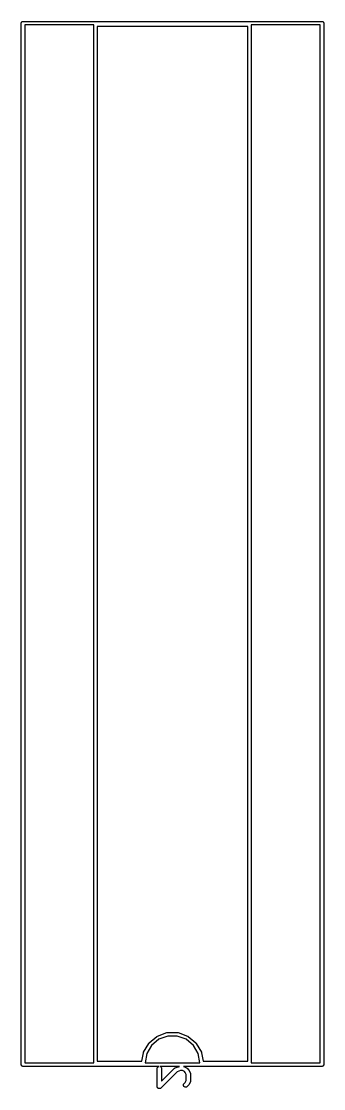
# Model space of a CAD drawing. Extents: x 102.4 to 200.8, y -140.7 to -44.8.
# Drawn here: x 156.09 to 166.49, y -98.73 to -62.05 of the extents above; entities that cross this region are included whole.
import ezdxf

# ---------------------------------------------------------------- set-up
doc = ezdxf.new("R2010")
doc.units = 0
doc.header["$MEASUREMENT"] = 0
doc.layers.add('BLACK', color=7, linetype='CONTINUOUS')

msp = doc.modelspace()

# ---------------------------------------------------------------- linework, layer by layer
at = {"layer": 'BLACK', "linetype": 'CONTINUOUS'}
for p, q in [((156.09, -62.0994), (156.092, -62.0944)), ((156.09, -62.1048), (156.09, -62.0994)), ((156.09, -97.9152), (156.09, -62.1048)), ((156.092, -62.0944), (156.093, -62.0892)), ((156.093, -62.0892), (156.095, -62.0846)), ((156.095, -62.0846), (156.097, -62.0795)), ((156.097, -62.0795), (156.101, -62.0754)), ((156.101, -62.0754), (156.103, -62.0708)), ((156.103, -62.0708), (156.107, -62.0674)), ((156.107, -62.0674), (156.111, -62.0633)), ((156.111, -62.0633), (156.115, -62.0607)), ((156.115, -62.0607), (156.12, -62.0572)), ((156.12, -62.0572), (156.125, -62.0554)), ((156.125, -62.0554), (156.129, -62.0527)), ((156.129, -62.0527), (156.134, -62.0518)), ((156.134, -62.0518), (156.139, -62.05)), ((156.139, -62.05), (156.145, -62.05)), ((156.145, -62.05), (156.145, -62.05)), ((156.145, -62.05), (166.435, -62.05)), ((156.21, -62.17), (156.21, -97.85)), ((158.58, -62.17), (156.21, -62.17)), ((158.58, -97.85), (158.58, -62.17)), ((163.88, -62.23), (158.7, -62.23)), ((158.7, -62.23), (158.7, -97.79)), ((163.88, -97.79), (163.88, -62.23)), ((164, -62.17), (164, -97.85)), ((166.37, -62.17), (164, -62.17)), ((166.37, -97.85), (166.37, -62.17)), ((166.435, -62.05), (166.441, -62.05)), ((166.435, -62.05), (166.435, -62.05)), ((166.441, -62.05), (166.446, -62.0518)), ((166.446, -62.0518), (166.451, -62.0527)), ((166.451, -62.0527), (166.455, -62.0554)), ((166.455, -62.0554), (166.46, -62.0572)), ((166.46, -62.0572), (166.465, -62.0607)), ((166.465, -62.0607), (166.469, -62.0633)), ((166.469, -62.0633), (166.473, -62.0674)), ((166.473, -62.0674), (166.477, -62.0708)), ((166.477, -62.0708), (166.479, -62.0755)), ((166.479, -62.0755), (166.483, -62.0795)), ((166.483, -62.0795), (166.485, -62.0845)), ((166.485, -62.0845), (166.487, -62.0892)), ((166.487, -62.0892), (166.488, -62.0944)), ((166.488, -62.0944), (166.49, -62.0994)), ((166.49, -62.0994), (166.49, -62.1047)), ((166.49, -62.1047), (166.49, -62.1048)), ((166.49, -62.1048), (166.49, -97.9152)), ((160.769, -96.9276), (161.096, -96.8088)), ((161.096, -96.8088), (161.116, -96.8052)), ((161.116, -96.8052), (161.464, -96.8052)), ((161.464, -96.8052), (161.484, -96.8088)), ((161.484, -96.8088), (161.811, -96.9276)), ((160.298, -97.478), (160.472, -97.1772)), ((160.472, -97.1772), (160.478, -97.1699)), ((160.472, -97.1772), (160.472, -97.1772)), ((160.478, -97.1699), (160.485, -97.1612)), ((160.485, -97.1612), (160.751, -96.938)), ((160.485, -97.1612), (160.485, -97.1612)), ((160.82, -97.0367), (160.571, -97.2464)), ((160.751, -96.938), (160.769, -96.9276)), ((161.127, -96.9252), (160.82, -97.0367)), ((161.453, -96.9252), (161.127, -96.9252)), ((161.76, -97.0367), (161.453, -96.9252)), ((162.009, -97.2464), (161.76, -97.0367)), ((161.811, -96.9276), (161.811, -96.9276)), ((161.811, -96.9276), (161.822, -96.9342)), ((161.822, -96.9342), (161.829, -96.938)), ((161.829, -96.938), (161.829, -96.938)), ((161.829, -96.938), (162.095, -97.1612)), ((162.095, -97.1612), (162.095, -97.1612)), ((162.095, -97.1612), (162.101, -97.1685)), ((162.101, -97.1685), (162.108, -97.1772)), ((162.108, -97.1772), (162.108, -97.1772)), ((162.108, -97.1772), (162.282, -97.478)), ((160.24, -97.79), (160.291, -97.4976)), ((160.291, -97.4976), (160.298, -97.478)), ((160.298, -97.478), (160.298, -97.478)), ((160.408, -97.5288), (160.351, -97.85)), ((160.571, -97.2464), (160.408, -97.5288)), ((162.172, -97.5288), (162.009, -97.2464)), ((162.229, -97.85), (162.172, -97.5288)), ((162.282, -97.478), (162.282, -97.478)), ((162.282, -97.478), (162.285, -97.4863)), ((162.285, -97.4863), (162.289, -97.4976)), ((162.289, -97.4976), (162.289, -97.4976)), ((162.289, -97.4976), (162.34, -97.79)), ((156.09, -97.9153), (156.09, -97.9152)), ((156.09, -97.9206), (156.09, -97.9153)), ((156.092, -97.9256), (156.09, -97.9206)), ((156.093, -97.9308), (156.092, -97.9256)), ((156.095, -97.9355), (156.093, -97.9308)), ((156.097, -97.9405), (156.095, -97.9355)), ((156.101, -97.9445), (156.097, -97.9405)), ((156.103, -97.9492), (156.101, -97.9445)), ((156.21, -97.85), (158.58, -97.85)), ((158.7, -97.79), (160.24, -97.79)), ((160.351, -97.85), (162.229, -97.85)), ((162.34, -97.79), (163.88, -97.79)), ((164, -97.85), (166.37, -97.85)), ((166.479, -97.9445), (166.477, -97.9492)), ((166.483, -97.9405), (166.479, -97.9445)), ((166.485, -97.9355), (166.483, -97.9405)), ((166.487, -97.9308), (166.485, -97.9355)), ((166.488, -97.9256), (166.487, -97.9308)), ((166.49, -97.9206), (166.488, -97.9256)), ((166.49, -97.9152), (166.49, -97.9153)), ((166.49, -97.9153), (166.49, -97.9206)), ((156.107, -97.9526), (156.103, -97.9492)), ((156.111, -97.9567), (156.107, -97.9526)), ((156.115, -97.9593), (156.111, -97.9567)), ((156.12, -97.9628), (156.115, -97.9593)), ((156.125, -97.9646), (156.12, -97.9628)), ((156.129, -97.9673), (156.125, -97.9646)), ((156.134, -97.9682), (156.129, -97.9673)), ((156.139, -97.97), (156.134, -97.9682)), ((156.145, -97.97), (156.139, -97.97)), ((160.815, -97.97), (156.145, -97.97)), ((156.145, -97.97), (156.145, -97.97)), ((160.763, -98.0405), (160.767, -98.0148)), ((160.763, -98.6595), (160.763, -98.0405)), ((160.767, -98.0148), (160.78, -97.9923)), ((160.78, -97.9923), (160.8, -97.9755)), ((160.8, -97.9755), (160.815, -97.97)), ((160.86, -97.97), (160.875, -97.9755)), ((161.526, -97.97), (160.86, -97.97)), ((160.875, -97.9755), (160.895, -97.9923)), ((161.45, -98.1536), (160.891, -98.7126)), ((160.895, -97.9923), (160.908, -98.0148)), ((160.908, -98.0148), (160.913, -98.0405)), ((160.913, -98.4785), (161.356, -98.0351)), ((160.913, -98.0405), (160.913, -98.4785)), ((161.356, -98.0351), (161.36, -98.0326)), ((161.36, -98.0326), (161.362, -98.0293)), ((161.362, -98.0293), (161.37, -98.0252)), ((161.37, -98.0252), (161.377, -98.0201)), ((161.377, -98.0201), (161.382, -98.019)), ((161.382, -98.019), (161.385, -98.0169)), ((161.385, -98.0169), (161.526, -97.97)), ((161.564, -98.1155), (161.45, -98.1536)), ((161.629, -98.1155), (161.564, -98.1155)), ((161.698, -98.1497), (161.629, -98.1155)), ((166.435, -97.97), (161.673, -97.97)), ((161.673, -97.97), (161.677, -97.9722)), ((161.677, -97.9722), (161.681, -97.9734)), ((161.681, -97.9734), (161.776, -98.021)), ((161.728, -98.1801), (161.698, -98.1497)), ((161.763, -98.2487), (161.728, -98.1801)), ((161.763, -98.4513), (161.763, -98.2487)), ((161.776, -98.021), (161.786, -98.0282)), ((161.786, -98.0282), (161.795, -98.0351)), ((161.795, -98.0351), (161.843, -98.0827)), ((161.843, -98.0827), (161.85, -98.0925)), ((161.85, -98.0925), (161.857, -98.1022)), ((161.857, -98.1022), (161.905, -98.1974)), ((161.905, -98.1974), (161.906, -98.2016)), ((161.906, -98.2016), (161.908, -98.2053)), ((161.908, -98.2053), (161.91, -98.214)), ((161.91, -98.214), (161.912, -98.2224)), ((161.912, -98.2224), (161.912, -98.2267)), ((161.912, -98.2267), (161.913, -98.231)), ((161.913, -98.231), (161.913, -98.469)), ((166.441, -97.97), (166.435, -97.97)), ((166.435, -97.97), (166.435, -97.97)), ((166.446, -97.9682), (166.441, -97.97)), ((166.451, -97.9673), (166.446, -97.9682)), ((166.455, -97.9646), (166.451, -97.9673)), ((166.46, -97.9628), (166.455, -97.9646)), ((166.465, -97.9593), (166.46, -97.9628)), ((166.469, -97.9567), (166.465, -97.9593)), ((166.473, -97.9526), (166.469, -97.9567)), ((166.477, -97.9492), (166.473, -97.9526)), ((160.764, -98.6692), (160.763, -98.6595)), ((160.765, -98.6789), (160.764, -98.6692)), ((160.767, -98.6819), (160.765, -98.6789)), ((161.668, -98.6054), (161.674, -98.5802)), ((161.67, -98.6313), (161.668, -98.6054)), ((161.681, -98.6549), (161.67, -98.6313)), ((161.674, -98.5802), (161.689, -98.5589)), ((161.699, -98.6733), (161.681, -98.6549)), ((161.689, -98.5589), (161.728, -98.5199)), ((161.723, -98.6843), (161.699, -98.6733)), ((161.728, -98.5199), (161.763, -98.4513)), ((161.774, -98.6799), (161.749, -98.6866)), ((161.795, -98.6649), (161.774, -98.6799)), ((161.843, -98.6173), (161.795, -98.6649)), ((161.85, -98.6075), (161.843, -98.6173)), ((161.857, -98.5978), (161.85, -98.6075)), ((161.905, -98.5026), (161.857, -98.5978)), ((161.906, -98.4984), (161.905, -98.5026)), ((161.908, -98.4947), (161.906, -98.4984)), ((161.91, -98.486), (161.908, -98.4947)), ((161.912, -98.4776), (161.91, -98.486)), ((161.913, -98.469), (161.912, -98.4733)), ((161.912, -98.4733), (161.912, -98.4776)), ((160.767, -98.6852), (160.767, -98.6819)), ((160.772, -98.6937), (160.767, -98.6852)), ((160.776, -98.7025), (160.772, -98.6937)), ((160.779, -98.7049), (160.776, -98.7025)), ((160.78, -98.7077), (160.779, -98.7049)), ((160.788, -98.714), (160.78, -98.7077)), ((160.795, -98.721), (160.788, -98.714)), ((160.798, -98.7224), (160.795, -98.721)), ((160.8, -98.7245), (160.798, -98.7224)), ((160.809, -98.7278), (160.8, -98.7245)), ((160.818, -98.732), (160.809, -98.7278)), ((160.821, -98.7323), (160.818, -98.732)), ((160.825, -98.7334), (160.821, -98.7323)), ((160.834, -98.7334), (160.825, -98.7334)), ((160.844, -98.7342), (160.834, -98.7334)), ((160.847, -98.7334), (160.844, -98.7342)), ((160.851, -98.7334), (160.847, -98.7334)), ((160.86, -98.73), (160.851, -98.7334)), ((160.869, -98.7275), (160.86, -98.73)), ((160.872, -98.7256), (160.869, -98.7275)), ((160.875, -98.7245), (160.872, -98.7256)), ((160.883, -98.7182), (160.875, -98.7245)), ((160.891, -98.7126), (160.883, -98.7182)), ((161.749, -98.6866), (161.723, -98.6843))]:
    msp.add_line(p, q, dxfattribs=at)

doc.saveas('drawing.dxf')
